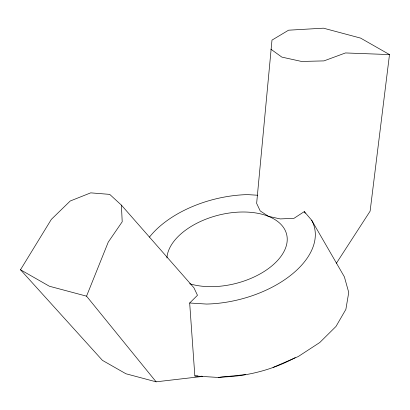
<?xml version="1.0" encoding="UTF-8"?>
<svg xmlns="http://www.w3.org/2000/svg" width="410" height="410" viewBox="0 0 410 410"><rect width="100%" height="100%" fill="white"/><g stroke="black" fill="none" stroke-linecap="round" stroke-linejoin="round"><path stroke-width="0.61" d="M336.385 263.256L370.117 211.165L389.5 54.581L360.595 38.099L323.454 28.177L288.573 30.196L271.984 40.118L256.645 203.386L260.201 210.914L268.437 216.336L280.235 218.925L293.99 218.315L304.302 211.601L311.661 220.231L344.385 276.858L348.736 292.453L345.876 309.371L335.99 326.447L319.759 342.524L298.29 356.51L273.045 367.447M156.107 381.823L86.546 296.163L108.26 242.11L122.211 221.779L121.401 205.118L109.711 194.381L90.718 192.854L70.233 201.002L51.352 219.36L20.5 269.76L102.428 360.359L125.921 373.761L156.107 381.823L202.632 376.411L201.556 376.124M245.739 374.586L218.238 377.451L194.842 375.99L189.676 303.005L197.471 295.287L193.915 287.758L121.401 205.118M218.238 377.451L222.492 376.99A96.657 55.437 -14.2 0 0 295.215 357.648M194.842 375.99L197.845 375.919M389.5 54.581L345.481 52.946L323.962 60.895L301.56 61.454L281.854 57.108L270.877 49.19M257.567 195.237L247.573 194.612A90.103 51.68 -14.2 0 0 149.445 237.118M189.676 303.005L206.537 304.061A90.103 51.68 -14.2 0 0 311.661 220.231M86.546 296.163L49.405 286.247L20.5 269.76M304.302 211.601L305.235 213.267M166.916 257.972A61.433 35.239 -14.2 0 1 241.89 212.011A61.433 35.239 -14.2 0 1 280.978 256.342A61.433 35.239 -14.2 0 1 189.63 283.73"/></g></svg>
